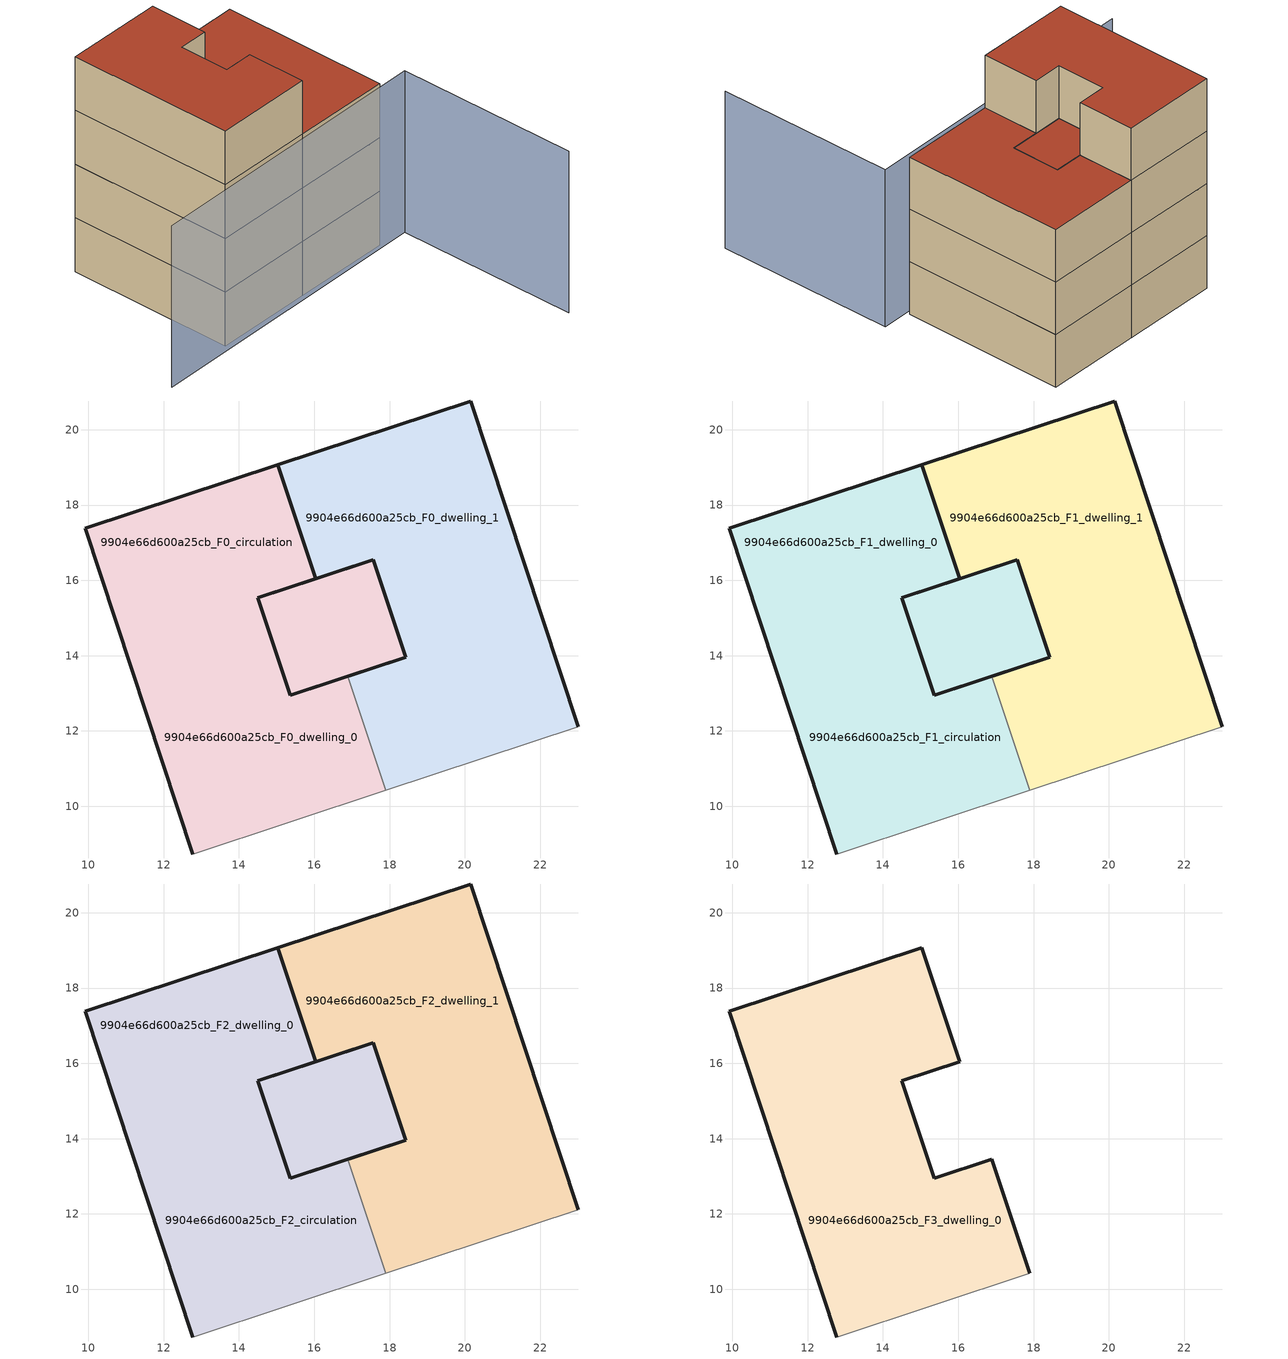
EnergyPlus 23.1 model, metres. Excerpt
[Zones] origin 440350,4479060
9904e66d600a25cb_F0_dwelling_0
 floor ground (EU_floor_Construction): 15.04,19.07 16.04,16.05 14.5,15.54 15.36,12.94 16.89,13.45 17.89,10.42 12.78,8.73 9.92,17.38 z0; 17.57,16.55 18.43,13.96 16.89,13.45 15.36,12.94 14.5,15.54 z0
 wall outside (EU_wall_Construction): 16.89,13.45 15.36,12.94 14.5,15.54 16.04,16.05 15.04,19.07 9.92,17.38 12.78,8.73 z0:3
 wall adiabatic (EU_wall_Construction): 12.78,8.73 17.89,10.42 z0:3
 wall to 9904e66d600a25cb_F0_dwelling_1 (EU_wall_Construction): 17.89,10.42 16.89,13.45 z0:3
9904e66d600a25cb_F0_dwelling_1
 floor ground (EU_floor_Construction): 20.15,20.76 23.01,12.12 17.89,10.42 16.89,13.45 18.43,13.96 17.57,16.55 16.04,16.05 15.04,19.07 z0
 wall outside (EU_wall_Construction): 23.01,12.12 20.15,20.76 15.04,19.07 16.04,16.05 17.57,16.55 18.43,13.96 16.89,13.45 z0:3
 wall adiabatic (EU_wall_Construction): 17.89,10.42 23.01,12.12 z0:3
9904e66d600a25cb_F0_circulation
 floor ground (EU_floor_Construction): 15.04,19.07 16.04,16.05 14.5,15.54 15.36,12.94 16.89,13.45 17.89,10.42 12.78,8.73 9.92,17.38 z0; 17.57,16.55 18.43,13.96 16.89,13.45 15.36,12.94 14.5,15.54 z0
 wall outside (EU_wall_Construction): 18.43,13.96 17.57,16.55 14.5,15.54 15.36,12.94 18.43,13.96 z0:3
9904e66d600a25cb_F1_dwelling_0
 floor outside (EU_floor_Construction): 17.57,16.55 18.43,13.96 16.89,13.45 15.36,12.94 14.5,15.54 z3
 floor to 9904e66d600a25cb_F0_dwelling_0 (EU_floor_Construction): 15.04,19.07 16.04,16.05 14.5,15.54 15.36,12.94 16.89,13.45 17.89,10.42 12.78,8.73 9.92,17.38 z3
 wall outside (EU_wall_Construction): 16.89,13.45 15.36,12.94 14.5,15.54 16.04,16.05 15.04,19.07 9.92,17.38 12.78,8.73 z3:6
 wall adiabatic (EU_wall_Construction): 12.78,8.73 17.89,10.42 z3:6
 wall to 9904e66d600a25cb_F1_dwelling_1 (EU_wall_Construction): 17.89,10.42 16.89,13.45 z3:6
9904e66d600a25cb_F1_dwelling_1
 floor to 9904e66d600a25cb_F0_dwelling_1 (EU_floor_Construction): 20.15,20.76 23.01,12.12 17.89,10.42 16.89,13.45 18.43,13.96 17.57,16.55 16.04,16.05 15.04,19.07 z3
 wall outside (EU_wall_Construction): 23.01,12.12 20.15,20.76 15.04,19.07 16.04,16.05 17.57,16.55 18.43,13.96 16.89,13.45 z3:6
 wall adiabatic (EU_wall_Construction): 17.89,10.42 23.01,12.12 z3:6
9904e66d600a25cb_F1_circulation
 floor to 9904e66d600a25cb_F0_circulation (EU_floor_Construction): 17.57,16.55 18.43,13.96 16.89,13.45 15.36,12.94 14.5,15.54 z3; 15.04,19.07 16.04,16.05 14.5,15.54 14.94,14.21 15.36,12.94 16.89,13.45 17.89,10.42 12.78,8.73 9.92,17.38 z3
 wall outside (EU_wall_Construction): 18.43,13.96 17.57,16.55 14.5,15.54 15.36,12.94 18.43,13.96 z3:6
9904e66d600a25cb_F2_dwelling_0
 floor outside (EU_floor_Construction): 17.57,16.55 18.43,13.96 16.89,13.45 15.36,12.94 14.5,15.54 z6
 floor to 9904e66d600a25cb_F1_dwelling_0 (EU_floor_Construction): 15.04,19.07 16.04,16.05 14.5,15.54 15.36,12.94 16.89,13.45 17.89,10.42 12.78,8.73 9.92,17.38 z6
 wall outside (EU_wall_Construction): 16.89,13.45 15.36,12.94 14.5,15.54 16.04,16.05 15.04,19.07 9.92,17.38 12.78,8.73 z6:9
 wall adiabatic (EU_wall_Construction): 12.78,8.73 17.89,10.42 z6:9
 wall to 9904e66d600a25cb_F2_dwelling_1 (EU_wall_Construction): 17.89,10.42 16.89,13.45 z6:9
 roof outside (EU_floor_Construction): 18.43,13.96 17.57,16.55 14.5,15.54 15.36,12.94 16.89,13.45 z9
9904e66d600a25cb_F2_dwelling_1
 floor to 9904e66d600a25cb_F1_dwelling_1 (EU_floor_Construction): 20.15,20.76 23.01,12.12 17.89,10.42 16.89,13.45 18.43,13.96 17.57,16.55 16.04,16.05 15.04,19.07 z6
 wall outside (EU_wall_Construction): 23.01,12.12 20.15,20.76 15.04,19.07 16.04,16.05 17.57,16.55 18.43,13.96 16.89,13.45 z6:9
 wall adiabatic (EU_wall_Construction): 17.89,10.42 23.01,12.12 z6:9
 roof outside (EU_roof_Construction): 23.01,12.12 20.15,20.76 15.04,19.07 16.04,16.05 17.57,16.55 18.43,13.96 16.89,13.45 17.89,10.42 z9
9904e66d600a25cb_F2_circulation
 floor to 9904e66d600a25cb_F1_circulation (EU_floor_Construction): 17.57,16.55 18.43,13.96 16.89,13.45 15.36,12.94 14.5,15.54 z6; 15.04,19.07 16.04,16.05 14.5,15.54 14.94,14.21 15.36,12.94 16.89,13.45 17.89,10.42 12.78,8.73 9.92,17.38 z6
 wall outside (EU_wall_Construction): 18.43,13.96 17.57,16.55 14.5,15.54 15.36,12.94 18.43,13.96 z6:9
 roof outside (EU_roof_Construction): 18.43,13.96 17.57,16.55 14.5,15.54 15.36,12.94 16.89,13.45 z9; 17.89,10.42 16.89,13.45 15.36,12.94 14.5,15.54 16.04,16.05 15.04,19.07 9.92,17.38 12.78,8.73 z9
9904e66d600a25cb_F3_dwelling_0
 floor to 9904e66d600a25cb_F2_dwelling_0 (EU_floor_Construction): 15.04,19.07 16.04,16.05 14.5,15.54 15.36,12.94 16.89,13.45 17.89,10.42 12.78,8.73 9.92,17.38 z9
 wall outside (EU_wall_Construction): 17.89,10.42 16.89,13.45 15.36,12.94 14.5,15.54 16.04,16.05 15.04,19.07 9.92,17.38 12.78,8.73 z9:12
 wall adiabatic (EU_wall_Construction): 12.78,8.73 17.89,10.42 z9:12
 roof outside (EU_roof_Construction): 17.89,10.42 16.89,13.45 15.36,12.94 14.5,15.54 16.04,16.05 15.04,19.07 9.92,17.38 12.78,8.73 z12
shading: 9.01,7.16 24.52,12.42 / 24.52,12.42 27.7,3.03 z0:9
[Building]
EU S2 Campaign: North Axis=0; Terrain=City; Solar Distribution=FullExterior
[Site:Location]
Madrid: Latitude=40.5; Longitude=-3.5; Time Zone=1; Elevation=609
[SizingPeriod:WeatherFileDays]
AnnualSizingPeriod: Begin Month=1; Begin Day of Month=1; End Month=12; End Day of Month=31; Day of Week for Start Day=Monday; Use Weather File Daylight Saving Period=No; Use Weather File Rain and Snow Indicators=No
[MATERIAL]
EU_InternalMass_Material: Roughness=MediumRough; Thickness=0.1; Conductivity=1; Density=1800; Specific Heat=900; Thermal Absorptance=0.9; Solar Absorptance=0.7; Visible Absorptance=0.7
[MATERIAL:NOMASS] Roughness=MediumRough; Thermal Absorptance=0.9; Solar Absorptance=0.7; Visible Absorptance=0.7
Name | Thermal Resistance
EU_wall_NoMass | 0.609216
EU_roof_NoMass | 0.513268
EU_floor_NoMass | 0.568163
[CONSTRUCTION]
EU_wall_Construction: EU_wall_NoMass
EU_roof_Construction: EU_roof_NoMass
EU_floor_Construction: EU_floor_NoMass
EU_InternalMass_Construction: EU_InternalMass_Material
[ZONE] Type=1; Multiplier=1; Ceiling Height=autocalculate; Floor Area=autocalculate; Part of Total Floor Area=Yes
Name | Volume
9904e66d600a25cb_F0_dwelling_0; 9904e66d600a25cb_F1_dwelling_0; 9904e66d600a25cb_F2_dwelling_0; 9904e66d600a25cb_F0_circulation; 9904e66d600a25cb_F1_circulation; 9904e66d600a25cb_F2_circulation | 160.504
9904e66d600a25cb_F3_dwelling_0 | 133.999
9904e66d600a25cb_F0_dwelling_1; 9904e66d600a25cb_F1_dwelling_1; 9904e66d600a25cb_F2_dwelling_1 | 133.997
[INTERNALMASS] Construction=EU_InternalMass_Construction
Name | Zone or ZoneList | Surface Area
9904e66d600a25cb_F0_dwelling_0_EU_InternalMass | 9904e66d600a25cb_F0_dwelling_0 | 44.6659
9904e66d600a25cb_F0_dwelling_1_EU_InternalMass | 9904e66d600a25cb_F0_dwelling_1 | 44.6659
9904e66d600a25cb_F1_dwelling_0_EU_InternalMass | 9904e66d600a25cb_F1_dwelling_0 | 44.6659
9904e66d600a25cb_F1_dwelling_1_EU_InternalMass | 9904e66d600a25cb_F1_dwelling_1 | 44.6659
9904e66d600a25cb_F2_dwelling_0_EU_InternalMass | 9904e66d600a25cb_F2_dwelling_0 | 44.6659
9904e66d600a25cb_F2_dwelling_1_EU_InternalMass | 9904e66d600a25cb_F2_dwelling_1 | 44.6659
9904e66d600a25cb_F3_dwelling_0_EU_InternalMass | 9904e66d600a25cb_F3_dwelling_0 | 98.325
[OTHEREQUIPMENT] Fuel Type=Electricity; Design Level Calculation Method=Watts/Area; Power per Zone Floor Area=1; Fraction Latent=0; Fraction Radiant=0; Fraction Lost=0; Carbon Dioxide Generation Rate=0; EndUse Subcategory=EU_Step8_InternalGains
Name | Zone or ZoneList or Space or SpaceList | Schedule
EU_Step8_InternalGain_9904e66d600a25cb_F0_dwelling_0_f000 | 9904e66d600a25cb_F0_dwelling_0 | EU_Step8_GainSchedule_9904e66d600a25cb_F0_dwelling_0_f000
EU_Step8_InternalGain_9904e66d600a25cb_F0_dwelling_1_f000 | 9904e66d600a25cb_F0_dwelling_1 | EU_Step8_GainSchedule_9904e66d600a25cb_F0_dwelling_1_f000
EU_Step8_InternalGain_9904e66d600a25cb_F1_dwelling_0_f000 | 9904e66d600a25cb_F1_dwelling_0 | EU_Step8_GainSchedule_9904e66d600a25cb_F1_dwelling_0_f000
EU_Step8_InternalGain_9904e66d600a25cb_F1_dwelling_1_f000 | 9904e66d600a25cb_F1_dwelling_1 | EU_Step8_GainSchedule_9904e66d600a25cb_F1_dwelling_1_f000
EU_Step8_InternalGain_9904e66d600a25cb_F2_dwelling_0_f000 | 9904e66d600a25cb_F2_dwelling_0 | EU_Step8_GainSchedule_9904e66d600a25cb_F2_dwelling_0_f000
EU_Step8_InternalGain_9904e66d600a25cb_F2_dwelling_1_f000 | 9904e66d600a25cb_F2_dwelling_1 | EU_Step8_GainSchedule_9904e66d600a25cb_F2_dwelling_1_f000
EU_Step8_InternalGain_9904e66d600a25cb_F3_dwelling_0_f000 | 9904e66d600a25cb_F3_dwelling_0 | EU_Step8_GainSchedule_9904e66d600a25cb_F3_dwelling_0_f000
[ZONEINFILTRATION:DESIGNFLOWRATE] Schedule=EU_AlwaysOn; Design Flow Rate Calculation Method=Flow/Area; Flow Rate per Floor Area=0.0005; Constant Term Coefficient=1; Temperature Term Coefficient=0; Velocity Term Coefficient=0; Velocity Squared Term Coefficient=0
Name | Zone or ZoneList or Space or SpaceList
EU_Circulation_Infiltration_9904e66d600a25cb_F0_circulation | 9904e66d600a25cb_F0_circulation
EU_Circulation_Infiltration_9904e66d600a25cb_F1_circulation | 9904e66d600a25cb_F1_circulation
EU_Circulation_Infiltration_9904e66d600a25cb_F2_circulation | 9904e66d600a25cb_F2_circulation
[ZONEVENTILATION:DESIGNFLOWRATE] Schedule=EU_AlwaysOn; Design Flow Rate Calculation Method=AirChanges/Hour; Air Changes per Hour=0.752966; Ventilation Type=Natural; Fan Pressure Rise=0; Fan Total Efficiency=1; Constant Term Coefficient=1; Temperature Term Coefficient=0; Velocity Term Coefficient=0; Velocity Squared Term Coefficient=0; Minimum Indoor Temperature=-100; Maximum Indoor Temperature=100; Delta Temperature=-100; Minimum Outdoor Temperature=-100; Maximum Outdoor Temperature=100; Maximum Wind Speed=40
Name | Zone or ZoneList or Space or SpaceList
EU_ConstantAir_9904e66d600a25cb_F0_dwelling_0 | 9904e66d600a25cb_F0_dwelling_0
EU_ConstantAir_9904e66d600a25cb_F0_dwelling_1 | 9904e66d600a25cb_F0_dwelling_1
EU_ConstantAir_9904e66d600a25cb_F1_dwelling_0 | 9904e66d600a25cb_F1_dwelling_0
EU_ConstantAir_9904e66d600a25cb_F1_dwelling_1 | 9904e66d600a25cb_F1_dwelling_1
EU_ConstantAir_9904e66d600a25cb_F2_dwelling_0 | 9904e66d600a25cb_F2_dwelling_0
EU_ConstantAir_9904e66d600a25cb_F2_dwelling_1 | 9904e66d600a25cb_F2_dwelling_1
EU_ConstantAir_9904e66d600a25cb_F3_dwelling_0 | 9904e66d600a25cb_F3_dwelling_0
[HVACTEMPLATE:THERMOSTAT] Constant Heating Setpoint=20; Constant Cooling Setpoint=50
EU_HeatOnly_9904e66d600a25cb_F0_dwelling_0; EU_HeatOnly_9904e66d600a25cb_F0_dwelling_1; EU_HeatOnly_9904e66d600a25cb_F1_dwelling_0; EU_HeatOnly_9904e66d600a25cb_F1_dwelling_1; EU_HeatOnly_9904e66d600a25cb_F2_dwelling_0; EU_HeatOnly_9904e66d600a25cb_F2_dwelling_1; EU_HeatOnly_9904e66d600a25cb_F3_dwelling_0
[HVACTEMPLATE:ZONE:IDEALLOADSAIRSYSTEM] System Availability Schedule=EU_AlwaysOn; Maximum Heating Supply Air Temperature=50; Minimum Cooling Supply Air Temperature=13; Maximum Heating Supply Air Humidity Ratio=0.0156; Minimum Cooling Supply Air Humidity Ratio=0.0077; Heating Limit=NoLimit; Cooling Limit=NoLimit; Heating Availability Schedule=EU_AlwaysOn; Cooling Availability Schedule=EU_CoolingOff; Dehumidification Control Type=ConstantSensibleHeatRatio; Cooling Sensible Heat Ratio=0.7; Dehumidification Setpoint=60; Humidification Control Type=None; Humidification Setpoint=30; Outdoor Air Method=None; Outdoor Air Flow Rate per Person=0.00944; Outdoor Air Flow Rate per Zone Floor Area=0; Outdoor Air Flow Rate per Zone=0; Demand Controlled Ventilation Type=None; Outdoor Air Economizer Type=NoEconomizer; Heat Recovery Type=None; Sensible Heat Recovery Effectiveness=0.7; Latent Heat Recovery Effectiveness=0.65
Name | Template Thermostat
9904e66d600a25cb_F0_dwelling_0 | EU_HeatOnly_9904e66d600a25cb_F0_dwelling_0
9904e66d600a25cb_F0_dwelling_1 | EU_HeatOnly_9904e66d600a25cb_F0_dwelling_1
9904e66d600a25cb_F1_dwelling_0 | EU_HeatOnly_9904e66d600a25cb_F1_dwelling_0
9904e66d600a25cb_F1_dwelling_1 | EU_HeatOnly_9904e66d600a25cb_F1_dwelling_1
9904e66d600a25cb_F2_dwelling_0 | EU_HeatOnly_9904e66d600a25cb_F2_dwelling_0
9904e66d600a25cb_F2_dwelling_1 | EU_HeatOnly_9904e66d600a25cb_F2_dwelling_1
9904e66d600a25cb_F3_dwelling_0 | EU_HeatOnly_9904e66d600a25cb_F3_dwelling_0
[SIZING:ZONE] Zone Cooling Design Supply Air Temperature Input Method=SupplyAirTemperature; Zone Cooling Design Supply Air Temperature=13; Zone Heating Design Supply Air Temperature Input Method=SupplyAirTemperature; Zone Heating Design Supply Air Temperature=50; Zone Cooling Design Supply Air Humidity Ratio=0.008; Zone Heating Design Supply Air Humidity Ratio=0.008; Cooling Design Air Flow Method=DesignDay; Cooling Design Air Flow Rate=0; Cooling Minimum Air Flow per Zone Floor Area=0.000762; Cooling Minimum Air Flow=0; Cooling Minimum Air Flow Fraction=0.2; Heating Design Air Flow Method=DesignDay; Heating Design Air Flow Rate=0; Heating Maximum Air Flow per Zone Floor Area=0.002032; Heating Maximum Air Flow=0.141576; Heating Maximum Air Flow Fraction=0.3; Account for Dedicated Outdoor Air System=No; Dedicated Outdoor Air System Control Strategy=NeutralSupplyAir; Dedicated Outdoor Air Low Setpoint Temperature for Design=autosize; Dedicated Outdoor Air High Setpoint Temperature for Design=autosize; Zone Load Sizing Method=Sensible Load Only No Latent Load; Zone Latent Cooling Design Supply Air Humidity Ratio Input Method=HumidityRatioDifference; Zone Cooling Design Supply Air Humidity Ratio Difference=0.005; Zone Latent Heating Design Supply Air Humidity Ratio Input Method=HumidityRatioDifference; Zone Humidification Design Supply Air Humidity Ratio Difference=0.005
9904e66d600a25cb_F0_dwelling_0; 9904e66d600a25cb_F0_dwelling_1; 9904e66d600a25cb_F1_dwelling_0; 9904e66d600a25cb_F1_dwelling_1; 9904e66d600a25cb_F2_dwelling_0; 9904e66d600a25cb_F2_dwelling_1; 9904e66d600a25cb_F3_dwelling_0
[SCHEDULE:CONSTANT]
Name | Hourly Value
EU_AlwaysOn | 1
EU_CoolingOff | 0
[SCHEDULE:FILE] Column Number=1; Rows to Skip at Top=0; Number of Hours of Data=8760; Column Separator=Comma; Interpolate to Timestep=No; Minutes per Item=60; Adjust Schedule for Daylight Savings=Yes
Name | File
EU_Step8_GainSchedule_9904e66d600a25cb_F0_dwelling_0_f000 | ../../schedules/9904e66d600a25cb/9904e66d600a25cb_F0_dwelling_0_f000_gain.csv
EU_Step8_GainSchedule_9904e66d600a25cb_F0_dwelling_1_f000 | ../../schedules/9904e66d600a25cb/9904e66d600a25cb_F0_dwelling_1_f000_gain.csv
EU_Step8_GainSchedule_9904e66d600a25cb_F1_dwelling_0_f000 | ../../schedules/9904e66d600a25cb/9904e66d600a25cb_F1_dwelling_0_f000_gain.csv
EU_Step8_GainSchedule_9904e66d600a25cb_F1_dwelling_1_f000 | ../../schedules/9904e66d600a25cb/9904e66d600a25cb_F1_dwelling_1_f000_gain.csv
EU_Step8_GainSchedule_9904e66d600a25cb_F2_dwelling_0_f000 | ../../schedules/9904e66d600a25cb/9904e66d600a25cb_F2_dwelling_0_f000_gain.csv
EU_Step8_GainSchedule_9904e66d600a25cb_F2_dwelling_1_f000 | ../../schedules/9904e66d600a25cb/9904e66d600a25cb_F2_dwelling_1_f000_gain.csv
EU_Step8_GainSchedule_9904e66d600a25cb_F3_dwelling_0_f000 | ../../schedules/9904e66d600a25cb/9904e66d600a25cb_F3_dwelling_0_f000_gain.csv
